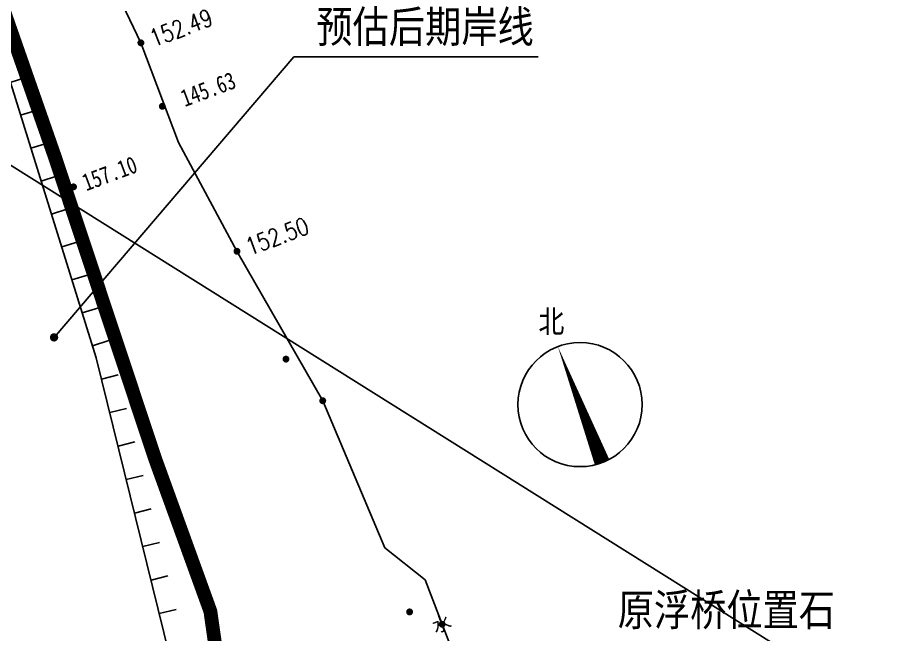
# Model space of a CAD drawing. Header units: millimetres. Extents: x -1471591 to 944464, y -468930 to 547002.
# Drawn here: x 384151 to 435263, y -21478 to 14283 of the extents above; entities that cross this region are included whole.
import ezdxf
from ezdxf.enums import TextEntityAlignment as Align

# ---------------------------------------------------------------- set-up
doc = ezdxf.new("R2010")
doc.units = ezdxf.units.MM
doc.header["$LTSCALE"] = 10
for name, color, linetype in [('00-wcf水库清淤线', 5, 'Continuous'), ('DIM_LEAD', 3, 'Continuous'), ('DIM_SYMB', 3, 'Continuous'), ('DMTZ', 252, 'Continuous'), ('GCD', 252, 'Continuous'), ('PUB_TEXT', 7, 'Continuous')]:
    doc.layers.add(name, color=color, linetype=linetype)
doc.styles.add('_TCH_DIM', font='SIMPLEX.shx', dxfattribs={"bigfont": 'hztxt.shx'})
doc.styles.get("Standard").update_dxf_attribs({"font": 'simplex.shx', "width": 0.8, "bigfont": 'hztxt.shx'})
doc.styles.add('宋体', font='', dxfattribs={"height": 1.25, "bigfont": 'hztxt.shx'})
doc.styles.get('宋体').set_extended_font_data('SimSun')

# ---------------------------------------------------------------- blocks, each defined once
blk = doc.blocks.new('GC200')
at = {"layer": 'GCD', "const_width": 0.2, "flags": 128}
blk.add_lwpolyline([(-0.1, 0, 1), (0.1, 0, 1)], format="xyb", close=True, dxfattribs=at)
blk = doc.blocks.new('地形')
at = {"color": 0, "linetype": 'Continuous'}
for p, q in [((-51.61, -2.832, 152.25), (-52.104, 2.777, 152.25)), ((-59.319, 0.933, 152.25), (-60.433, -19.037, 152.25)), ((-51.594, -9.018, 152.25), (-51.61, -2.832, 152.25)), ((-50.629, -16.104, 152.25), (-51.594, -9.018, 152.25)), ((-49.01, -25.964, 152.25), (-50.629, -16.104, 152.25)), ((-60.433, -19.037, 152.25), (-62.532, -36.976, 152.25)), ((-48.633, -35.215, 152.25), (-49.01, -25.964, 152.25)), ((-61.277, -26.252, 152.25), (-60.284, -26.368, 152.25)), ((-61.509, -28.238, 152.25), (-60.516, -28.355, 152.25)), ((-61.742, -30.225, 152.25), (-60.749, -30.341, 152.25)), ((-61.974, -32.211, 152.25), (-60.981, -32.327, 152.25)), ((-62.207, -34.198, 152.25), (-61.214, -34.314, 152.25)), ((-47.094, -37.761, 152.25), (-48.633, -35.215, 152.25)), ((-47.049, -42.508, 152.25), (-47.094, -37.761, 152.25))]:
    blk.add_line(p, q, dxfattribs=at)
at = {"color": 0}
for p, q in [((-51.61, -2.832, 152.25), (-52.104, 2.777, 152.25)), ((-51.594, -9.018, 152.25), (-51.61, -2.832, 152.25)), ((-50.629, -16.104, 152.25), (-51.594, -9.018, 152.25)), ((-49.01, -25.964, 152.25), (-50.629, -16.104, 152.25)), ((-48.633, -35.215, 152.25), (-49.01, -25.964, 152.25)), ((-47.094, -37.761, 152.25), (-48.633, -35.215, 152.25)), ((-47.049, -42.508, 152.25), (-47.094, -37.761, 152.25))]:
    blk.add_line(p, q, dxfattribs=at)
at = {"linetype": 'Continuous'}
for p, q in [((-60.58, -20.292, 152.25), (-59.586, -20.409, 152.25)), ((-60.812, -22.279, 152.25), (-59.819, -22.395, 152.25)), ((-61.045, -24.265, 152.25), (-60.051, -24.382, 152.25))]:
    blk.add_line(p, q, dxfattribs=at)
at = {"linetype": 'Continuous', "elevation": 152.25, "flags": 128}
for points in [[(-60.28, -16.305), (-59.282, -16.361)], [(-60.392, -18.302), (-59.393, -18.358)]]:
    blk.add_lwpolyline(points, dxfattribs=at)
at = {"layer": 'DMTZ', "linetype": 'Continuous', "elevation": 152.25, "flags": 128}
for points in [[(-59.501, -2.327), (-58.502, -2.383)], [(-59.612, -4.324), (-58.614, -4.38)], [(-59.724, -6.321), (-58.725, -6.376)], [(-59.835, -8.318), (-58.836, -8.373)], [(-59.946, -10.315), (-58.948, -10.37)], [(-60.058, -12.312), (-59.059, -12.367)], [(-60.169, -14.308), (-59.17, -14.364)]]:
    blk.add_lwpolyline(points, dxfattribs=at)
at = {"layer": 'GCD', "const_width": 0.2, "flags": 128}
for points, elevation in [([(-50.259, -22.956, 1), (-50.059, -22.956, 1)], 300.493), ([(-49.11, -25.964, 1), (-48.91, -25.964, 1)], 304.744), ([(-48.684, -39.196, 1), (-48.484, -39.196, 1)], 303.102), ([(-47.167, -40.529, 1), (-46.967, -40.529, 1)], 304.75)]:
    blk.add_lwpolyline(points, format="xyb", close=True, dxfattribs=dict(at, elevation=elevation))
at = {"color": 0}
ref = blk.add_blockref('GC200', (-51.61, -2.832, 304.738), dxfattribs=at)
ref.add_attrib('height', '152.49', dxfattribs={"layer": 'GCD', "height": 1, "width": 0.8}).set_placement((-51.01, -2.832, 304.738), align=Align.MIDDLE_LEFT)
at = {"color": 0, "linetype": 'Continuous'}
ref = blk.add_blockref('GC200', (-51.733, -6.715, 297.885), dxfattribs=at)
ref.add_attrib('height', '145.63', dxfattribs={"layer": 'GCD', "linetype": 'Continuous', "height": 1, "style": '宋体', "width": 0.8}).set_placement((-50.533, -6.715, 297.885), align=Align.MIDDLE_LEFT)
ref = blk.add_blockref('GC200', (-58.195, -9.286, 309.351), dxfattribs=at)
ref.add_attrib('height', '157.10', dxfattribs={"layer": 'GCD', "linetype": 'Continuous', "height": 1, "style": '宋体', "width": 0.8}).set_placement((-57.595, -9.286, 309.351), align=Align.MIDDLE_LEFT)
at = {"color": 0}
ref = blk.add_blockref('GC200', (-50.629, -16.104, 304.75), dxfattribs=at)
ref.add_attrib('height', '152.50', dxfattribs={"layer": 'GCD', "height": 1, "width": 0.8}).set_placement((-50.029, -16.104, 304.75), align=Align.MIDDLE_LEFT)
at = {"color": 0, "linetype": 'Continuous', "style": '宋体'}
blk.add_text('水', height=0.8, dxfattribs=at).set_placement((-47.093, -40.477, -155.15), align=Align.MIDDLE)

msp = doc.modelspace()

# ---------------------------------------------------------------- linework, layer by layer
at = {"color": 6, "flags": 128}
msp.add_lwpolyline([(376450.6, 10281.6), (446829.9, -33864.2)], dxfattribs=at)
at = {"layer": '00-wcf水库清淤线', "color": 1, "const_width": 800, "flags": 128}
msp.add_lwpolyline([(346662.9, -56822.9), (388265.6, -53871, 0.2395528), (397648.2, -47228), (397578.8, -36028.5), (395326, -20145.1), (392122, -11297), (386303, 6223.5), (381940.2, 18723.4), (381372.6, 21417.5), (377966.7, 24395.1), (367237.8, 27572), (373657.8, 37759.9)], format="xyb", dxfattribs=at)
at = {"layer": 'DIM_LEAD'}
for p, q in [((386262.4, -4258), (400159.3, 12005.6)), ((400159.3, 12005.6), (414319.3, 12005.6))]:
    msp.add_line(p, q, dxfattribs=at)
at = {"layer": 'DIM_LEAD', "const_width": 240}
msp.add_lwpolyline([(386184.5, -4349.2, 1), (386340.4, -4166.7, 1)], format="xyb", close=True, dxfattribs=at)
at = {"layer": 'DIM_SYMB'}
msp.add_lwpolyline([(418039.1, -11516.1, 900, 0, 0), (415467.6, -4791, 0, 0, 0)], format="xyseb", dxfattribs=at)
msp.add_circle((416753.3, -8153.5), 3600, dxfattribs=at)

# ---------------------------------------------------------------- block references
at = {"xscale": 1000, "yscale": 1000, "zscale": 1000, "rotation": 20.51376453450802}
msp.add_blockref('地形', (438640.4, 33561.1, -152250), dxfattribs=at)

# ---------------------------------------------------------------- texts
at = {"layer": 'PUB_TEXT', "color": 7, "style": '_TCH_DIM'}
for s, height, p in [('预估后期岸线', 2100, (401469.6, 12635.6)), ('北', 1500, (414341.3, -4139.9)), ('原浮桥位置石', 2100, (418937.3, -21179.5))]:
    msp.add_text(s, height=height, dxfattribs=at).set_placement(p)

doc.saveas('drawing.dxf')
